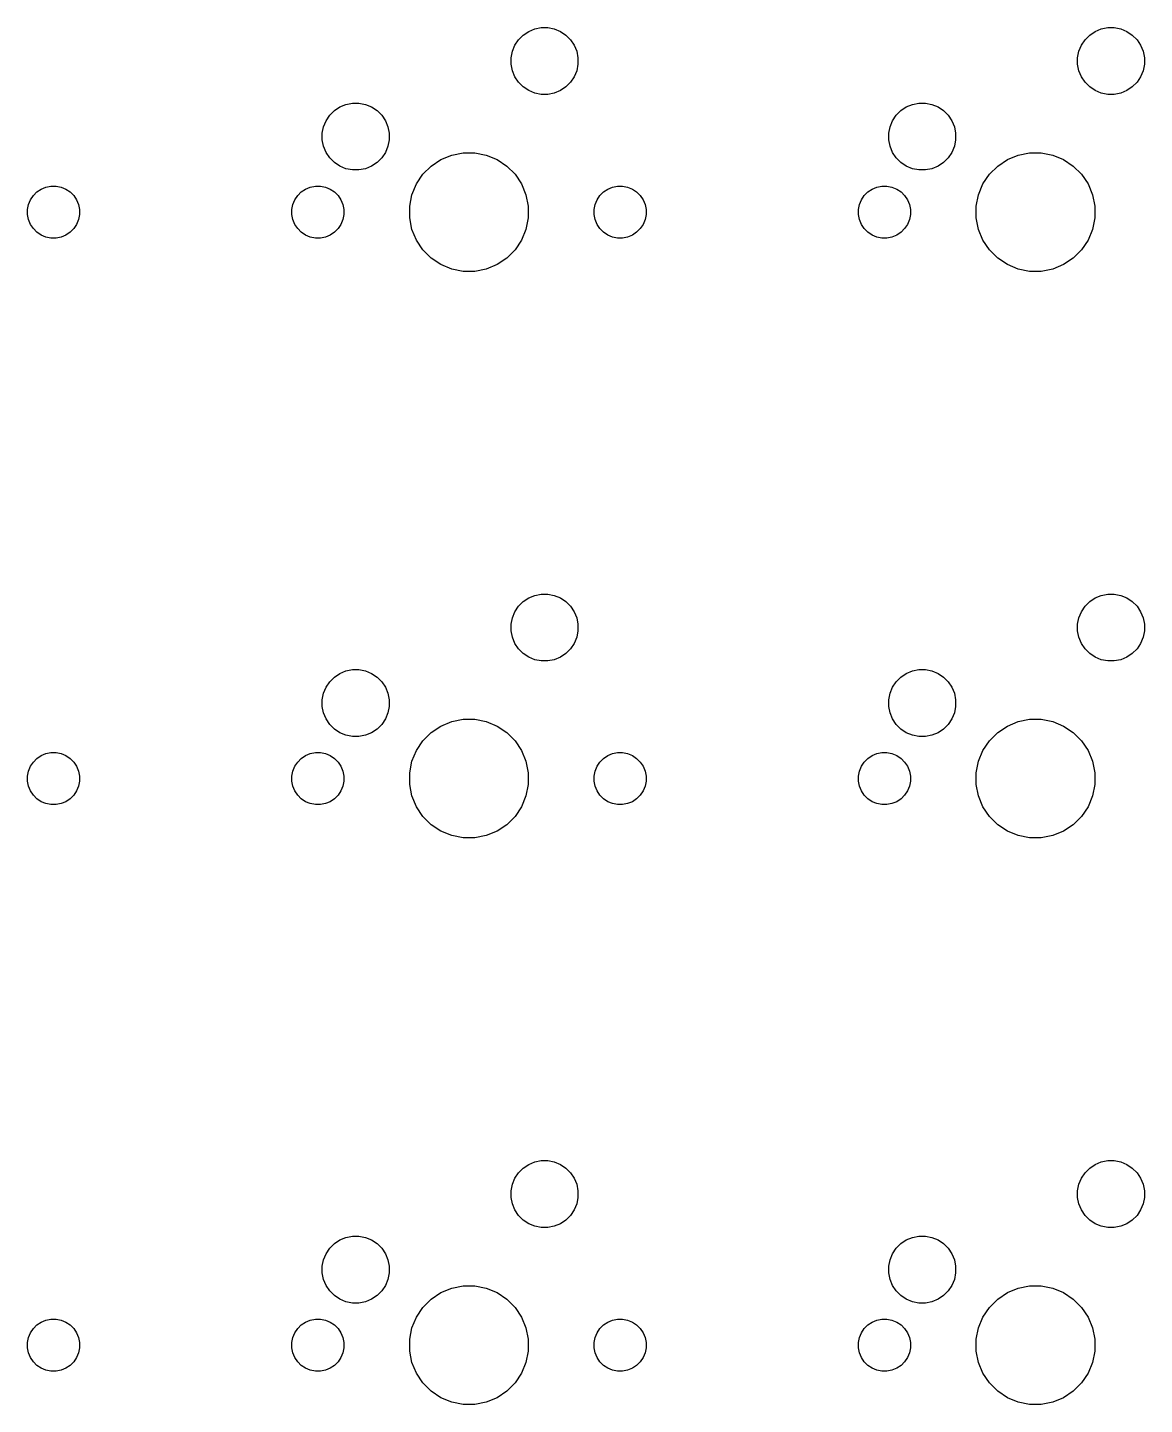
# Model space of a CAD drawing. Extents: x 8 to 336, y -137 to -25.
# Drawn here: x 86.75 to 124.31, y -73.43 to -27.13 of the extents above; entities that cross this region are included whole.
import ezdxf

# ---------------------------------------------------------------- set-up
doc = ezdxf.new("R2010")
doc.units = 0
doc.layers.add('BLACK', color=7, linetype='CONTINUOUS')

msp = doc.modelspace()

# ---------------------------------------------------------------- linework, layer by layer
at = {"layer": 'BLACK', "linetype": 'CONTINUOUS'}
for p, q in [((103.423, -27.3837), (103.607, -27.2605)), ((103.607, -27.2605), (103.812, -27.1757)), ((103.812, -27.1757), (104.029, -27.1325)), ((104.029, -27.1325), (104.251, -27.1325)), ((104.251, -27.1325), (104.468, -27.1757)), ((104.468, -27.1757), (104.673, -27.2605)), ((104.673, -27.2605), (104.857, -27.3837)), ((122.473, -27.3837), (122.657, -27.2605)), ((122.657, -27.2605), (122.862, -27.1757)), ((122.862, -27.1757), (123.079, -27.1325)), ((123.079, -27.1325), (123.301, -27.1325)), ((123.301, -27.1325), (123.518, -27.1757)), ((123.518, -27.1757), (123.723, -27.2605)), ((123.723, -27.2605), (123.907, -27.3837)), ((103.058, -27.9293), (103.143, -27.7246)), ((103.143, -27.7246), (103.266, -27.5404)), ((103.266, -27.5404), (103.423, -27.3837)), ((104.857, -27.3837), (105.014, -27.5404)), ((105.014, -27.5404), (105.137, -27.7246)), ((105.137, -27.7246), (105.222, -27.9293)), ((122.108, -27.9293), (122.193, -27.7246)), ((122.193, -27.7246), (122.316, -27.5404)), ((122.316, -27.5404), (122.473, -27.3837)), ((123.907, -27.3837), (124.064, -27.5404)), ((124.064, -27.5404), (124.187, -27.7246)), ((124.187, -27.7246), (124.272, -27.9293)), ((103.015, -28.1467), (103.058, -27.9293)), ((103.015, -28.3683), (103.015, -28.1467)), ((105.222, -27.9293), (105.265, -28.1467)), ((105.265, -28.1467), (105.265, -28.3683)), ((122.065, -28.1467), (122.108, -27.9293)), ((122.065, -28.3683), (122.065, -28.1467)), ((124.272, -27.9293), (124.315, -28.1467)), ((124.315, -28.1467), (124.315, -28.3683)), ((103.058, -28.5856), (103.015, -28.3683)), ((103.143, -28.7904), (103.058, -28.5856)), ((105.222, -28.5856), (105.137, -28.7904)), ((105.265, -28.3683), (105.222, -28.5856)), ((122.108, -28.5856), (122.065, -28.3683)), ((122.193, -28.7904), (122.108, -28.5856)), ((124.272, -28.5856), (124.187, -28.7904)), ((124.315, -28.3683), (124.272, -28.5856)), ((103.266, -28.9746), (103.143, -28.7904)), ((103.423, -29.1313), (103.266, -28.9746)), ((103.607, -29.2545), (103.423, -29.1313)), ((104.857, -29.1313), (104.673, -29.2545)), ((105.014, -28.9746), (104.857, -29.1313)), ((105.137, -28.7904), (105.014, -28.9746)), ((122.316, -28.9746), (122.193, -28.7904)), ((122.473, -29.1313), (122.316, -28.9746)), ((122.657, -29.2545), (122.473, -29.1313)), ((123.907, -29.1313), (123.723, -29.2545)), ((124.064, -28.9746), (123.907, -29.1313)), ((124.187, -28.7904), (124.064, -28.9746)), ((103.812, -29.3393), (103.607, -29.2545)), ((104.029, -29.3825), (103.812, -29.3393)), ((104.251, -29.3825), (104.029, -29.3825)), ((104.468, -29.3393), (104.251, -29.3825)), ((104.673, -29.2545), (104.468, -29.3393)), ((122.862, -29.3393), (122.657, -29.2545)), ((123.079, -29.3825), (122.862, -29.3393)), ((123.301, -29.3825), (123.079, -29.3825)), ((123.518, -29.3393), (123.301, -29.3825)), ((123.723, -29.2545), (123.518, -29.3393)), ((96.793, -30.2646), (96.9162, -30.0804)), ((96.9162, -30.0804), (97.0729, -29.9237)), ((97.0729, -29.9237), (97.2571, -29.8005)), ((97.2571, -29.8005), (97.4618, -29.7157)), ((97.4618, -29.7157), (97.6792, -29.6725)), ((97.6792, -29.6725), (97.9008, -29.6725)), ((97.9008, -29.6725), (98.1181, -29.7157)), ((98.1181, -29.7157), (98.3229, -29.8005)), ((98.3229, -29.8005), (98.5071, -29.9237)), ((98.5071, -29.9237), (98.6638, -30.0804)), ((98.6638, -30.0804), (98.787, -30.2646)), ((115.843, -30.2646), (115.966, -30.0804)), ((115.966, -30.0804), (116.123, -29.9237)), ((116.123, -29.9237), (116.307, -29.8005)), ((116.307, -29.8005), (116.512, -29.7157)), ((116.512, -29.7157), (116.729, -29.6725)), ((116.729, -29.6725), (116.951, -29.6725)), ((116.951, -29.6725), (117.168, -29.7157)), ((117.168, -29.7157), (117.373, -29.8005)), ((117.373, -29.8005), (117.557, -29.9237)), ((117.557, -29.9237), (117.714, -30.0804)), ((117.714, -30.0804), (117.837, -30.2646)), ((96.665, -30.6867), (96.7082, -30.4693)), ((96.7082, -30.4693), (96.793, -30.2646)), ((98.787, -30.2646), (98.8718, -30.4693)), ((98.8718, -30.4693), (98.915, -30.6867)), ((115.715, -30.6867), (115.758, -30.4693)), ((115.758, -30.4693), (115.843, -30.2646)), ((117.837, -30.2646), (117.922, -30.4693)), ((117.922, -30.4693), (117.965, -30.6867)), ((96.665, -30.9083), (96.665, -30.6867)), ((96.7082, -31.1257), (96.665, -30.9083)), ((98.915, -30.9083), (98.8718, -31.1257)), ((98.915, -30.6867), (98.915, -30.9083)), ((115.715, -30.9083), (115.715, -30.6867)), ((115.758, -31.1257), (115.715, -30.9083)), ((117.965, -30.9083), (117.922, -31.1257)), ((117.965, -30.6867), (117.965, -30.9083)), ((96.793, -31.3304), (96.7082, -31.1257)), ((96.9162, -31.5146), (96.793, -31.3304)), ((98.787, -31.3304), (98.6638, -31.5146)), ((98.8718, -31.1257), (98.787, -31.3304)), ((100.656, -31.5705), (101.018, -31.4202)), ((101.018, -31.4202), (101.404, -31.3436)), ((101.404, -31.3436), (101.796, -31.3436)), ((101.796, -31.3436), (102.182, -31.4202)), ((102.182, -31.4202), (102.544, -31.5705)), ((115.843, -31.3304), (115.758, -31.1257)), ((115.966, -31.5146), (115.843, -31.3304)), ((117.837, -31.3304), (117.714, -31.5146)), ((117.922, -31.1257), (117.837, -31.3304)), ((119.706, -31.5705), (120.068, -31.4202)), ((120.068, -31.4202), (120.454, -31.3436)), ((120.454, -31.3436), (120.846, -31.3436)), ((120.846, -31.3436), (121.232, -31.4202)), ((121.232, -31.4202), (121.594, -31.5705)), ((97.0729, -31.6713), (96.9162, -31.5146)), ((97.2571, -31.7945), (97.0729, -31.6713)), ((97.4618, -31.8793), (97.2571, -31.7945)), ((97.6792, -31.9225), (97.4618, -31.8793)), ((97.9008, -31.9225), (97.6792, -31.9225)), ((98.1181, -31.8793), (97.9008, -31.9225)), ((98.3229, -31.7945), (98.1181, -31.8793)), ((98.5071, -31.6713), (98.3229, -31.7945)), ((98.6638, -31.5146), (98.5071, -31.6713)), ((100.051, -32.0665), (100.329, -31.7887)), ((100.329, -31.7887), (100.656, -31.5705)), ((102.544, -31.5705), (102.871, -31.7887)), ((102.871, -31.7887), (103.149, -32.0665)), ((116.123, -31.6713), (115.966, -31.5146)), ((116.307, -31.7945), (116.123, -31.6713)), ((116.512, -31.8793), (116.307, -31.7945)), ((116.729, -31.9225), (116.512, -31.8793)), ((116.951, -31.9225), (116.729, -31.9225)), ((117.168, -31.8793), (116.951, -31.9225)), ((117.373, -31.7945), (117.168, -31.8793)), ((117.557, -31.6713), (117.373, -31.7945)), ((117.714, -31.5146), (117.557, -31.6713)), ((119.101, -32.0665), (119.379, -31.7887)), ((119.379, -31.7887), (119.706, -31.5705)), ((121.594, -31.5705), (121.921, -31.7887)), ((121.921, -31.7887), (122.199, -32.0665)), ((99.6827, -32.7559), (99.833, -32.393)), ((99.833, -32.393), (100.051, -32.0665)), ((103.149, -32.0665), (103.367, -32.393)), ((103.367, -32.393), (103.517, -32.7559)), ((118.733, -32.7559), (118.883, -32.393)), ((118.883, -32.393), (119.101, -32.0665)), ((122.199, -32.0665), (122.417, -32.393)), ((122.417, -32.393), (122.567, -32.7559)), ((86.8546, -32.923), (86.9503, -32.7797)), ((86.9503, -32.7797), (87.0722, -32.6578)), ((87.0722, -32.6578), (87.2155, -32.5621)), ((87.2155, -32.5621), (87.3748, -32.4961)), ((87.3748, -32.4961), (87.5438, -32.4625)), ((87.5438, -32.4625), (87.7162, -32.4625)), ((87.7162, -32.4625), (87.8852, -32.4961)), ((87.8852, -32.4961), (88.0445, -32.5621)), ((88.0445, -32.5621), (88.1878, -32.6578)), ((88.1878, -32.6578), (88.3097, -32.7797)), ((88.3097, -32.7797), (88.4054, -32.923)), ((95.7446, -32.923), (95.8403, -32.7797)), ((95.8403, -32.7797), (95.9622, -32.6578)), ((95.9622, -32.6578), (96.1055, -32.5621)), ((96.1055, -32.5621), (96.2648, -32.4961)), ((96.2648, -32.4961), (96.4338, -32.4625)), ((96.4338, -32.4625), (96.6062, -32.4625)), ((96.6062, -32.4625), (96.7752, -32.4961)), ((96.7752, -32.4961), (96.9345, -32.5621)), ((96.9345, -32.5621), (97.0778, -32.6578)), ((97.0778, -32.6578), (97.1997, -32.7797)), ((97.1997, -32.7797), (97.2954, -32.923)), ((99.6061, -33.1411), (99.6827, -32.7559)), ((103.517, -32.7559), (103.594, -33.1411)), ((105.905, -32.923), (106, -32.7797)), ((106, -32.7797), (106.122, -32.6578)), ((106.122, -32.6578), (106.266, -32.5621)), ((106.266, -32.5621), (106.425, -32.4961)), ((106.425, -32.4961), (106.594, -32.4625)), ((106.594, -32.4625), (106.766, -32.4625)), ((106.766, -32.4625), (106.935, -32.4961)), ((106.935, -32.4961), (107.094, -32.5621)), ((107.094, -32.5621), (107.238, -32.6578)), ((107.238, -32.6578), (107.36, -32.7797)), ((107.36, -32.7797), (107.455, -32.923)), ((114.795, -32.923), (114.89, -32.7797)), ((114.89, -32.7797), (115.012, -32.6578)), ((115.012, -32.6578), (115.156, -32.5621)), ((115.156, -32.5621), (115.315, -32.4961)), ((115.315, -32.4961), (115.484, -32.4625)), ((115.484, -32.4625), (115.656, -32.4625)), ((115.656, -32.4625), (115.825, -32.4961)), ((115.825, -32.4961), (115.984, -32.5621)), ((115.984, -32.5621), (116.128, -32.6578)), ((116.128, -32.6578), (116.25, -32.7797)), ((116.25, -32.7797), (116.345, -32.923)), ((118.656, -33.1411), (118.733, -32.7559)), ((122.567, -32.7559), (122.644, -33.1411)), ((86.755, -33.2513), (86.7886, -33.0823)), ((86.755, -33.4237), (86.755, -33.2513)), ((86.7886, -33.0823), (86.8546, -32.923)), ((88.4054, -32.923), (88.4714, -33.0823)), ((88.4714, -33.0823), (88.505, -33.2513)), ((88.505, -33.2513), (88.505, -33.4237)), ((95.645, -33.2513), (95.6786, -33.0823)), ((95.645, -33.4237), (95.645, -33.2513)), ((95.6786, -33.0823), (95.7446, -32.923)), ((97.2954, -32.923), (97.3614, -33.0823)), ((97.3614, -33.0823), (97.395, -33.2513)), ((97.395, -33.2513), (97.395, -33.4237)), ((99.6061, -33.5339), (99.6061, -33.1411)), ((103.594, -33.1411), (103.594, -33.5339)), ((105.805, -33.2513), (105.839, -33.0823)), ((105.805, -33.4237), (105.805, -33.2513)), ((105.839, -33.0823), (105.905, -32.923)), ((107.455, -32.923), (107.521, -33.0823)), ((107.521, -33.0823), (107.555, -33.2513)), ((107.555, -33.2513), (107.555, -33.4237)), ((114.695, -33.2513), (114.729, -33.0823)), ((114.695, -33.4237), (114.695, -33.2513)), ((114.729, -33.0823), (114.795, -32.923)), ((116.345, -32.923), (116.411, -33.0823)), ((116.411, -33.0823), (116.445, -33.2513)), ((116.445, -33.2513), (116.445, -33.4237)), ((118.656, -33.5339), (118.656, -33.1411)), ((122.644, -33.1411), (122.644, -33.5339)), ((86.7886, -33.5927), (86.755, -33.4237)), ((86.8546, -33.752), (86.7886, -33.5927)), ((86.9503, -33.8953), (86.8546, -33.752)), ((88.4054, -33.752), (88.3097, -33.8953)), ((88.4714, -33.5927), (88.4054, -33.752)), ((88.505, -33.4237), (88.4714, -33.5927)), ((95.6786, -33.5927), (95.645, -33.4237)), ((95.7446, -33.752), (95.6786, -33.5927)), ((95.8403, -33.8953), (95.7446, -33.752)), ((97.2954, -33.752), (97.1997, -33.8953)), ((97.3614, -33.5927), (97.2954, -33.752)), ((97.395, -33.4237), (97.3614, -33.5927)), ((99.6827, -33.9191), (99.6061, -33.5339)), ((103.594, -33.5339), (103.517, -33.9191)), ((105.839, -33.5927), (105.805, -33.4237)), ((105.905, -33.752), (105.839, -33.5927)), ((106, -33.8953), (105.905, -33.752)), ((107.455, -33.752), (107.36, -33.8953)), ((107.521, -33.5927), (107.455, -33.752)), ((107.555, -33.4237), (107.521, -33.5927)), ((114.729, -33.5927), (114.695, -33.4237)), ((114.795, -33.752), (114.729, -33.5927)), ((114.89, -33.8953), (114.795, -33.752)), ((116.345, -33.752), (116.25, -33.8953)), ((116.411, -33.5927), (116.345, -33.752)), ((116.445, -33.4237), (116.411, -33.5927)), ((118.733, -33.9191), (118.656, -33.5339)), ((122.644, -33.5339), (122.567, -33.9191)), ((87.0722, -34.0172), (86.9503, -33.8953)), ((87.2155, -34.1129), (87.0722, -34.0172)), ((87.3748, -34.1789), (87.2155, -34.1129)), ((87.5438, -34.2125), (87.3748, -34.1789)), ((87.7162, -34.2125), (87.5438, -34.2125)), ((87.8852, -34.1789), (87.7162, -34.2125)), ((88.0445, -34.1129), (87.8852, -34.1789)), ((88.1878, -34.0172), (88.0445, -34.1129)), ((88.3097, -33.8953), (88.1878, -34.0172)), ((95.9622, -34.0172), (95.8403, -33.8953)), ((96.1055, -34.1129), (95.9622, -34.0172)), ((96.2648, -34.1789), (96.1055, -34.1129)), ((96.4338, -34.2125), (96.2648, -34.1789)), ((96.6062, -34.2125), (96.4338, -34.2125)), ((96.7752, -34.1789), (96.6062, -34.2125)), ((96.9345, -34.1129), (96.7752, -34.1789)), ((97.0778, -34.0172), (96.9345, -34.1129)), ((97.1997, -33.8953), (97.0778, -34.0172)), ((99.833, -34.282), (99.6827, -33.9191)), ((103.517, -33.9191), (103.367, -34.282)), ((106.122, -34.0172), (106, -33.8953)), ((106.266, -34.1129), (106.122, -34.0172)), ((106.425, -34.1789), (106.266, -34.1129)), ((106.594, -34.2125), (106.425, -34.1789)), ((106.766, -34.2125), (106.594, -34.2125)), ((106.935, -34.1789), (106.766, -34.2125)), ((107.094, -34.1129), (106.935, -34.1789)), ((107.238, -34.0172), (107.094, -34.1129)), ((107.36, -33.8953), (107.238, -34.0172)), ((115.012, -34.0172), (114.89, -33.8953)), ((115.156, -34.1129), (115.012, -34.0172)), ((115.315, -34.1789), (115.156, -34.1129)), ((115.484, -34.2125), (115.315, -34.1789)), ((115.656, -34.2125), (115.484, -34.2125)), ((115.825, -34.1789), (115.656, -34.2125)), ((115.984, -34.1129), (115.825, -34.1789)), ((116.128, -34.0172), (115.984, -34.1129)), ((116.25, -33.8953), (116.128, -34.0172)), ((118.883, -34.282), (118.733, -33.9191)), ((122.567, -33.9191), (122.417, -34.282)), ((100.051, -34.6085), (99.833, -34.282)), ((100.329, -34.8863), (100.051, -34.6085)), ((103.149, -34.6085), (102.871, -34.8863)), ((103.367, -34.282), (103.149, -34.6085)), ((119.101, -34.6085), (118.883, -34.282)), ((119.379, -34.8863), (119.101, -34.6085)), ((122.199, -34.6085), (121.921, -34.8863)), ((122.417, -34.282), (122.199, -34.6085)), ((100.656, -35.1045), (100.329, -34.8863)), ((101.018, -35.2548), (100.656, -35.1045)), ((102.544, -35.1045), (102.182, -35.2548)), ((102.871, -34.8863), (102.544, -35.1045)), ((119.706, -35.1045), (119.379, -34.8863)), ((120.068, -35.2548), (119.706, -35.1045)), ((121.594, -35.1045), (121.232, -35.2548)), ((121.921, -34.8863), (121.594, -35.1045)), ((101.404, -35.3314), (101.018, -35.2548)), ((101.796, -35.3314), (101.404, -35.3314)), ((102.182, -35.2548), (101.796, -35.3314)), ((120.454, -35.3314), (120.068, -35.2548)), ((120.846, -35.3314), (120.454, -35.3314)), ((121.232, -35.2548), (120.846, -35.3314)), ((103.607, -46.3105), (103.812, -46.2257)), ((103.812, -46.2257), (104.029, -46.1825)), ((104.029, -46.1825), (104.251, -46.1825)), ((104.251, -46.1825), (104.468, -46.2257)), ((104.468, -46.2257), (104.673, -46.3105)), ((122.657, -46.3105), (122.862, -46.2257)), ((122.862, -46.2257), (123.079, -46.1825)), ((123.079, -46.1825), (123.301, -46.1825)), ((123.301, -46.1825), (123.518, -46.2257)), ((123.518, -46.2257), (123.723, -46.3105)), ((103.143, -46.7746), (103.266, -46.5904)), ((103.266, -46.5904), (103.423, -46.4337)), ((103.423, -46.4337), (103.607, -46.3105)), ((104.673, -46.3105), (104.857, -46.4337)), ((104.857, -46.4337), (105.014, -46.5904)), ((105.014, -46.5904), (105.137, -46.7746)), ((122.193, -46.7746), (122.316, -46.5904)), ((122.316, -46.5904), (122.473, -46.4337)), ((122.473, -46.4337), (122.657, -46.3105)), ((123.723, -46.3105), (123.907, -46.4337)), ((123.907, -46.4337), (124.064, -46.5904)), ((124.064, -46.5904), (124.187, -46.7746)), ((103.015, -47.1967), (103.058, -46.9793)), ((103.015, -47.4183), (103.015, -47.1967)), ((103.058, -46.9793), (103.143, -46.7746)), ((105.137, -46.7746), (105.222, -46.9793)), ((105.222, -46.9793), (105.265, -47.1967)), ((105.265, -47.1967), (105.265, -47.4183)), ((122.065, -47.1967), (122.108, -46.9793)), ((122.065, -47.4183), (122.065, -47.1967)), ((122.108, -46.9793), (122.193, -46.7746)), ((124.187, -46.7746), (124.272, -46.9793)), ((124.272, -46.9793), (124.315, -47.1967)), ((124.315, -47.1967), (124.315, -47.4183)), ((103.058, -47.6356), (103.015, -47.4183)), ((103.143, -47.8404), (103.058, -47.6356)), ((105.222, -47.6356), (105.137, -47.8404)), ((105.265, -47.4183), (105.222, -47.6356)), ((122.108, -47.6356), (122.065, -47.4183)), ((122.193, -47.8404), (122.108, -47.6356)), ((124.272, -47.6356), (124.187, -47.8404)), ((124.315, -47.4183), (124.272, -47.6356)), ((103.266, -48.0246), (103.143, -47.8404)), ((103.423, -48.1813), (103.266, -48.0246)), ((105.014, -48.0246), (104.857, -48.1813)), ((105.137, -47.8404), (105.014, -48.0246)), ((122.316, -48.0246), (122.193, -47.8404)), ((122.473, -48.1813), (122.316, -48.0246)), ((124.064, -48.0246), (123.907, -48.1813)), ((124.187, -47.8404), (124.064, -48.0246)), ((103.607, -48.3045), (103.423, -48.1813)), ((103.812, -48.3893), (103.607, -48.3045)), ((104.029, -48.4325), (103.812, -48.3893)), ((104.251, -48.4325), (104.029, -48.4325)), ((104.468, -48.3893), (104.251, -48.4325)), ((104.673, -48.3045), (104.468, -48.3893)), ((104.857, -48.1813), (104.673, -48.3045)), ((122.657, -48.3045), (122.473, -48.1813)), ((122.862, -48.3893), (122.657, -48.3045)), ((123.079, -48.4325), (122.862, -48.3893)), ((123.301, -48.4325), (123.079, -48.4325)), ((123.518, -48.3893), (123.301, -48.4325)), ((123.723, -48.3045), (123.518, -48.3893)), ((123.907, -48.1813), (123.723, -48.3045)), ((96.9162, -49.1304), (97.0729, -48.9737)), ((97.0729, -48.9737), (97.2571, -48.8505)), ((97.2571, -48.8505), (97.4618, -48.7657)), ((97.4618, -48.7657), (97.6792, -48.7225)), ((97.6792, -48.7225), (97.9008, -48.7225)), ((97.9008, -48.7225), (98.1181, -48.7657)), ((98.1181, -48.7657), (98.3229, -48.8505)), ((98.3229, -48.8505), (98.5071, -48.9737)), ((98.5071, -48.9737), (98.6638, -49.1304)), ((115.966, -49.1304), (116.123, -48.9737)), ((116.123, -48.9737), (116.307, -48.8505)), ((116.307, -48.8505), (116.512, -48.7657)), ((116.512, -48.7657), (116.729, -48.7225)), ((116.729, -48.7225), (116.951, -48.7225)), ((116.951, -48.7225), (117.168, -48.7657)), ((117.168, -48.7657), (117.373, -48.8505)), ((117.373, -48.8505), (117.557, -48.9737)), ((117.557, -48.9737), (117.714, -49.1304)), ((96.665, -49.7367), (96.7082, -49.5193)), ((96.7082, -49.5193), (96.793, -49.3146)), ((96.793, -49.3146), (96.9162, -49.1304)), ((98.6638, -49.1304), (98.787, -49.3146)), ((98.787, -49.3146), (98.8718, -49.5193)), ((98.8718, -49.5193), (98.915, -49.7367)), ((115.715, -49.7367), (115.758, -49.5193)), ((115.758, -49.5193), (115.843, -49.3146)), ((115.843, -49.3146), (115.966, -49.1304)), ((117.714, -49.1304), (117.837, -49.3146)), ((117.837, -49.3146), (117.922, -49.5193)), ((117.922, -49.5193), (117.965, -49.7367)), ((96.665, -49.9583), (96.665, -49.7367)), ((96.7082, -50.1756), (96.665, -49.9583)), ((98.915, -49.9583), (98.8718, -50.1756)), ((98.915, -49.7367), (98.915, -49.9583)), ((115.715, -49.9583), (115.715, -49.7367)), ((115.758, -50.1756), (115.715, -49.9583)), ((117.965, -49.9583), (117.922, -50.1756)), ((117.965, -49.7367), (117.965, -49.9583)), ((96.793, -50.3804), (96.7082, -50.1756)), ((96.9162, -50.5646), (96.793, -50.3804)), ((98.787, -50.3804), (98.6638, -50.5646)), ((98.8718, -50.1756), (98.787, -50.3804)), ((101.018, -50.4702), (101.404, -50.3936)), ((101.404, -50.3936), (101.796, -50.3936)), ((101.796, -50.3936), (102.182, -50.4702)), ((115.843, -50.3804), (115.758, -50.1756)), ((115.966, -50.5646), (115.843, -50.3804)), ((117.837, -50.3804), (117.714, -50.5646)), ((117.922, -50.1756), (117.837, -50.3804)), ((120.068, -50.4702), (120.454, -50.3936)), ((120.454, -50.3936), (120.846, -50.3936)), ((120.846, -50.3936), (121.232, -50.4702)), ((97.0729, -50.7213), (96.9162, -50.5646)), ((97.2571, -50.8445), (97.0729, -50.7213)), ((97.4618, -50.9293), (97.2571, -50.8445)), ((98.3229, -50.8445), (98.1181, -50.9293)), ((98.5071, -50.7213), (98.3229, -50.8445)), ((98.6638, -50.5646), (98.5071, -50.7213)), ((100.051, -51.1165), (100.329, -50.8387)), ((100.329, -50.8387), (100.656, -50.6205)), ((100.656, -50.6205), (101.018, -50.4702)), ((102.182, -50.4702), (102.544, -50.6205)), ((102.544, -50.6205), (102.871, -50.8387)), ((102.871, -50.8387), (103.149, -51.1165)), ((116.123, -50.7213), (115.966, -50.5646)), ((116.307, -50.8445), (116.123, -50.7213)), ((116.512, -50.9293), (116.307, -50.8445)), ((117.373, -50.8445), (117.168, -50.9293)), ((117.557, -50.7213), (117.373, -50.8445)), ((117.714, -50.5646), (117.557, -50.7213)), ((119.101, -51.1165), (119.379, -50.8387)), ((119.379, -50.8387), (119.706, -50.6205)), ((119.706, -50.6205), (120.068, -50.4702)), ((121.232, -50.4702), (121.594, -50.6205)), ((121.594, -50.6205), (121.921, -50.8387)), ((121.921, -50.8387), (122.199, -51.1165)), ((97.6792, -50.9725), (97.4618, -50.9293)), ((97.9008, -50.9725), (97.6792, -50.9725)), ((98.1181, -50.9293), (97.9008, -50.9725)), ((99.833, -51.443), (100.051, -51.1165)), ((103.149, -51.1165), (103.367, -51.443)), ((116.729, -50.9725), (116.512, -50.9293)), ((116.951, -50.9725), (116.729, -50.9725)), ((117.168, -50.9293), (116.951, -50.9725)), ((118.883, -51.443), (119.101, -51.1165)), ((122.199, -51.1165), (122.417, -51.443)), ((86.8546, -51.973), (86.9503, -51.8297)), ((86.9503, -51.8297), (87.0722, -51.7078)), ((87.0722, -51.7078), (87.2155, -51.6121)), ((87.2155, -51.6121), (87.3748, -51.5461)), ((87.3748, -51.5461), (87.5438, -51.5125)), ((87.5438, -51.5125), (87.7162, -51.5125)), ((87.7162, -51.5125), (87.8852, -51.5461)), ((87.8852, -51.5461), (88.0445, -51.6121)), ((88.0445, -51.6121), (88.1878, -51.7078)), ((88.1878, -51.7078), (88.3097, -51.8297)), ((88.3097, -51.8297), (88.4054, -51.973)), ((95.7446, -51.973), (95.8403, -51.8297)), ((95.8403, -51.8297), (95.9622, -51.7078)), ((95.9622, -51.7078), (96.1055, -51.6121)), ((96.1055, -51.6121), (96.2648, -51.5461)), ((96.2648, -51.5461), (96.4338, -51.5125)), ((96.4338, -51.5125), (96.6062, -51.5125)), ((96.6062, -51.5125), (96.7752, -51.5461)), ((96.7752, -51.5461), (96.9345, -51.6121)), ((96.9345, -51.6121), (97.0778, -51.7078)), ((97.0778, -51.7078), (97.1997, -51.8297)), ((97.1997, -51.8297), (97.2954, -51.973)), ((99.6061, -52.1911), (99.6827, -51.8059)), ((99.6827, -51.8059), (99.833, -51.443)), ((103.367, -51.443), (103.517, -51.8059)), ((103.517, -51.8059), (103.594, -52.1911)), ((105.905, -51.973), (106, -51.8297)), ((106, -51.8297), (106.122, -51.7078)), ((106.122, -51.7078), (106.266, -51.6121)), ((106.266, -51.6121), (106.425, -51.5461)), ((106.425, -51.5461), (106.594, -51.5125)), ((106.594, -51.5125), (106.766, -51.5125)), ((106.766, -51.5125), (106.935, -51.5461)), ((106.935, -51.5461), (107.094, -51.6121)), ((107.094, -51.6121), (107.238, -51.7078)), ((107.238, -51.7078), (107.36, -51.8297)), ((107.36, -51.8297), (107.455, -51.973)), ((114.795, -51.973), (114.89, -51.8297)), ((114.89, -51.8297), (115.012, -51.7078)), ((115.012, -51.7078), (115.156, -51.6121)), ((115.156, -51.6121), (115.315, -51.5461)), ((115.315, -51.5461), (115.484, -51.5125)), ((115.484, -51.5125), (115.656, -51.5125)), ((115.656, -51.5125), (115.825, -51.5461)), ((115.825, -51.5461), (115.984, -51.6121)), ((115.984, -51.6121), (116.128, -51.7078)), ((116.128, -51.7078), (116.25, -51.8297)), ((116.25, -51.8297), (116.345, -51.973)), ((118.656, -52.1911), (118.733, -51.8059)), ((118.733, -51.8059), (118.883, -51.443)), ((122.417, -51.443), (122.567, -51.8059)), ((122.567, -51.8059), (122.644, -52.1911)), ((86.755, -52.3013), (86.7886, -52.1323)), ((86.755, -52.4737), (86.755, -52.3013)), ((86.7886, -52.1323), (86.8546, -51.973)), ((88.4054, -51.973), (88.4714, -52.1323)), ((88.4714, -52.1323), (88.505, -52.3013)), ((88.505, -52.3013), (88.505, -52.4737)), ((95.645, -52.3013), (95.6786, -52.1323)), ((95.645, -52.4737), (95.645, -52.3013)), ((95.6786, -52.1323), (95.7446, -51.973)), ((97.2954, -51.973), (97.3614, -52.1323)), ((97.3614, -52.1323), (97.395, -52.3013)), ((97.395, -52.3013), (97.395, -52.4737)), ((99.6061, -52.5839), (99.6061, -52.1911)), ((103.594, -52.1911), (103.594, -52.5839)), ((105.805, -52.3013), (105.839, -52.1323)), ((105.805, -52.4737), (105.805, -52.3013)), ((105.839, -52.1323), (105.905, -51.973)), ((107.455, -51.973), (107.521, -52.1323)), ((107.521, -52.1323), (107.555, -52.3013)), ((107.555, -52.3013), (107.555, -52.4737)), ((114.695, -52.3013), (114.729, -52.1323)), ((114.695, -52.4737), (114.695, -52.3013)), ((114.729, -52.1323), (114.795, -51.973)), ((116.345, -51.973), (116.411, -52.1323)), ((116.411, -52.1323), (116.445, -52.3013)), ((116.445, -52.3013), (116.445, -52.4737)), ((118.656, -52.5839), (118.656, -52.1911)), ((122.644, -52.1911), (122.644, -52.5839)), ((86.7886, -52.6427), (86.755, -52.4737)), ((86.8546, -52.802), (86.7886, -52.6427)), ((88.4714, -52.6427), (88.4054, -52.802)), ((88.505, -52.4737), (88.4714, -52.6427)), ((95.6786, -52.6427), (95.645, -52.4737)), ((95.7446, -52.802), (95.6786, -52.6427)), ((97.3614, -52.6427), (97.2954, -52.802)), ((97.395, -52.4737), (97.3614, -52.6427)), ((99.6827, -52.9691), (99.6061, -52.5839)), ((103.594, -52.5839), (103.517, -52.9691)), ((105.839, -52.6427), (105.805, -52.4737)), ((105.905, -52.802), (105.839, -52.6427)), ((107.521, -52.6427), (107.455, -52.802)), ((107.555, -52.4737), (107.521, -52.6427)), ((114.729, -52.6427), (114.695, -52.4737)), ((114.795, -52.802), (114.729, -52.6427)), ((116.411, -52.6427), (116.345, -52.802)), ((116.445, -52.4737), (116.411, -52.6427)), ((118.733, -52.9691), (118.656, -52.5839)), ((122.644, -52.5839), (122.567, -52.9691)), ((86.9503, -52.9453), (86.8546, -52.802)), ((87.0722, -53.0672), (86.9503, -52.9453)), ((87.2155, -53.1629), (87.0722, -53.0672)), ((87.3748, -53.2289), (87.2155, -53.1629)), ((87.5438, -53.2625), (87.3748, -53.2289)), ((87.8852, -53.2289), (87.7162, -53.2625)), ((88.0445, -53.1629), (87.8852, -53.2289)), ((88.1878, -53.0672), (88.0445, -53.1629)), ((88.3097, -52.9453), (88.1878, -53.0672)), ((88.4054, -52.802), (88.3097, -52.9453)), ((95.8403, -52.9453), (95.7446, -52.802)), ((95.9622, -53.0672), (95.8403, -52.9453)), ((96.1055, -53.1629), (95.9622, -53.0672)), ((96.2648, -53.2289), (96.1055, -53.1629)), ((96.4338, -53.2625), (96.2648, -53.2289)), ((96.7752, -53.2289), (96.6062, -53.2625)), ((96.9345, -53.1629), (96.7752, -53.2289)), ((97.0778, -53.0672), (96.9345, -53.1629)), ((97.1997, -52.9453), (97.0778, -53.0672)), ((97.2954, -52.802), (97.1997, -52.9453)), ((99.833, -53.332), (99.6827, -52.9691)), ((103.517, -52.9691), (103.367, -53.332)), ((106, -52.9453), (105.905, -52.802)), ((106.122, -53.0672), (106, -52.9453)), ((106.266, -53.1629), (106.122, -53.0672)), ((106.425, -53.2289), (106.266, -53.1629)), ((106.594, -53.2625), (106.425, -53.2289)), ((106.935, -53.2289), (106.766, -53.2625)), ((107.094, -53.1629), (106.935, -53.2289)), ((107.238, -53.0672), (107.094, -53.1629)), ((107.36, -52.9453), (107.238, -53.0672)), ((107.455, -52.802), (107.36, -52.9453)), ((114.89, -52.9453), (114.795, -52.802)), ((115.012, -53.0672), (114.89, -52.9453)), ((115.156, -53.1629), (115.012, -53.0672)), ((115.315, -53.2289), (115.156, -53.1629)), ((115.484, -53.2625), (115.315, -53.2289)), ((115.825, -53.2289), (115.656, -53.2625)), ((115.984, -53.1629), (115.825, -53.2289)), ((116.128, -53.0672), (115.984, -53.1629)), ((116.25, -52.9453), (116.128, -53.0672)), ((116.345, -52.802), (116.25, -52.9453)), ((118.883, -53.332), (118.733, -52.9691)), ((122.567, -52.9691), (122.417, -53.332)), ((87.7162, -53.2625), (87.5438, -53.2625)), ((96.6062, -53.2625), (96.4338, -53.2625)), ((100.051, -53.6585), (99.833, -53.332)), ((100.329, -53.9363), (100.051, -53.6585)), ((103.149, -53.6585), (102.871, -53.9363)), ((103.367, -53.332), (103.149, -53.6585)), ((106.766, -53.2625), (106.594, -53.2625)), ((115.656, -53.2625), (115.484, -53.2625)), ((119.101, -53.6585), (118.883, -53.332)), ((119.379, -53.9363), (119.101, -53.6585)), ((122.199, -53.6585), (121.921, -53.9363)), ((122.417, -53.332), (122.199, -53.6585)), ((100.656, -54.1545), (100.329, -53.9363)), ((101.018, -54.3048), (100.656, -54.1545)), ((102.544, -54.1545), (102.182, -54.3048)), ((102.871, -53.9363), (102.544, -54.1545)), ((119.706, -54.1545), (119.379, -53.9363)), ((120.068, -54.3048), (119.706, -54.1545)), ((121.594, -54.1545), (121.232, -54.3048)), ((121.921, -53.9363), (121.594, -54.1545)), ((101.404, -54.3814), (101.018, -54.3048)), ((101.796, -54.3814), (101.404, -54.3814)), ((102.182, -54.3048), (101.796, -54.3814)), ((120.454, -54.3814), (120.068, -54.3048)), ((120.846, -54.3814), (120.454, -54.3814)), ((121.232, -54.3048), (120.846, -54.3814)), ((103.607, -65.3605), (103.812, -65.2757)), ((103.812, -65.2757), (104.029, -65.2325)), ((104.029, -65.2325), (104.251, -65.2325)), ((104.251, -65.2325), (104.468, -65.2757)), ((104.468, -65.2757), (104.673, -65.3605)), ((122.657, -65.3605), (122.862, -65.2757)), ((122.862, -65.2757), (123.079, -65.2325)), ((123.079, -65.2325), (123.301, -65.2325)), ((123.301, -65.2325), (123.518, -65.2757)), ((123.518, -65.2757), (123.723, -65.3605)), ((103.143, -65.8246), (103.266, -65.6404)), ((103.266, -65.6404), (103.423, -65.4837)), ((103.423, -65.4837), (103.607, -65.3605)), ((104.673, -65.3605), (104.857, -65.4837)), ((104.857, -65.4837), (105.014, -65.6404)), ((105.014, -65.6404), (105.137, -65.8246)), ((122.193, -65.8246), (122.316, -65.6404)), ((122.316, -65.6404), (122.473, -65.4837)), ((122.473, -65.4837), (122.657, -65.3605)), ((123.723, -65.3605), (123.907, -65.4837)), ((123.907, -65.4837), (124.064, -65.6404)), ((124.064, -65.6404), (124.187, -65.8246)), ((103.015, -66.2467), (103.058, -66.0293)), ((103.058, -66.0293), (103.143, -65.8246)), ((105.137, -65.8246), (105.222, -66.0293)), ((105.222, -66.0293), (105.265, -66.2467)), ((122.065, -66.2467), (122.108, -66.0293)), ((122.108, -66.0293), (122.193, -65.8246)), ((124.187, -65.8246), (124.272, -66.0293)), ((124.272, -66.0293), (124.315, -66.2467)), ((103.015, -66.4683), (103.015, -66.2467)), ((103.058, -66.6856), (103.015, -66.4683)), ((105.265, -66.4683), (105.222, -66.6856)), ((105.265, -66.2467), (105.265, -66.4683)), ((122.065, -66.4683), (122.065, -66.2467)), ((122.108, -66.6856), (122.065, -66.4683)), ((124.315, -66.4683), (124.272, -66.6856)), ((124.315, -66.2467), (124.315, -66.4683)), ((103.143, -66.8904), (103.058, -66.6856)), ((103.266, -67.0746), (103.143, -66.8904)), ((103.423, -67.2313), (103.266, -67.0746)), ((105.014, -67.0746), (104.857, -67.2313)), ((105.137, -66.8904), (105.014, -67.0746)), ((105.222, -66.6856), (105.137, -66.8904)), ((122.193, -66.8904), (122.108, -66.6856)), ((122.316, -67.0746), (122.193, -66.8904)), ((122.473, -67.2313), (122.316, -67.0746)), ((124.064, -67.0746), (123.907, -67.2313)), ((124.187, -66.8904), (124.064, -67.0746)), ((124.272, -66.6856), (124.187, -66.8904)), ((103.607, -67.3545), (103.423, -67.2313)), ((103.812, -67.4393), (103.607, -67.3545)), ((104.029, -67.4825), (103.812, -67.4393)), ((104.251, -67.4825), (104.029, -67.4825)), ((104.468, -67.4393), (104.251, -67.4825)), ((104.673, -67.3545), (104.468, -67.4393)), ((104.857, -67.2313), (104.673, -67.3545)), ((122.657, -67.3545), (122.473, -67.2313)), ((122.862, -67.4393), (122.657, -67.3545)), ((123.079, -67.4825), (122.862, -67.4393)), ((123.301, -67.4825), (123.079, -67.4825)), ((123.518, -67.4393), (123.301, -67.4825)), ((123.723, -67.3545), (123.518, -67.4393)), ((123.907, -67.2313), (123.723, -67.3545)), ((96.9162, -68.1804), (97.0729, -68.0237)), ((97.0729, -68.0237), (97.2571, -67.9005)), ((97.2571, -67.9005), (97.4618, -67.8157)), ((97.4618, -67.8157), (97.6792, -67.7725)), ((97.6792, -67.7725), (97.9008, -67.7725)), ((97.9008, -67.7725), (98.1181, -67.8157)), ((98.1181, -67.8157), (98.3229, -67.9005)), ((98.3229, -67.9005), (98.5071, -68.0237)), ((98.5071, -68.0237), (98.6638, -68.1804)), ((115.966, -68.1804), (116.123, -68.0237)), ((116.123, -68.0237), (116.307, -67.9005)), ((116.307, -67.9005), (116.512, -67.8157)), ((116.512, -67.8157), (116.729, -67.7725)), ((116.729, -67.7725), (116.951, -67.7725)), ((116.951, -67.7725), (117.168, -67.8157)), ((117.168, -67.8157), (117.373, -67.9005)), ((117.373, -67.9005), (117.557, -68.0237)), ((117.557, -68.0237), (117.714, -68.1804)), ((96.7082, -68.5694), (96.793, -68.3646)), ((96.793, -68.3646), (96.9162, -68.1804)), ((98.6638, -68.1804), (98.787, -68.3646)), ((98.787, -68.3646), (98.8718, -68.5694)), ((115.758, -68.5694), (115.843, -68.3646)), ((115.843, -68.3646), (115.966, -68.1804)), ((117.714, -68.1804), (117.837, -68.3646)), ((117.837, -68.3646), (117.922, -68.5694)), ((96.665, -68.7867), (96.7082, -68.5694)), ((96.665, -69.0083), (96.665, -68.7867)), ((98.8718, -68.5694), (98.915, -68.7867)), ((98.915, -68.7867), (98.915, -69.0083)), ((115.715, -68.7867), (115.758, -68.5694)), ((115.715, -69.0083), (115.715, -68.7867)), ((117.922, -68.5694), (117.965, -68.7867)), ((117.965, -68.7867), (117.965, -69.0083)), ((96.7082, -69.2257), (96.665, -69.0083)), ((96.793, -69.4304), (96.7082, -69.2257)), ((96.9162, -69.6146), (96.793, -69.4304)), ((98.787, -69.4304), (98.6638, -69.6146)), ((98.8718, -69.2257), (98.787, -69.4304)), ((98.915, -69.0083), (98.8718, -69.2257)), ((101.018, -69.5202), (101.404, -69.4436)), ((101.404, -69.4436), (101.796, -69.4436)), ((101.796, -69.4436), (102.182, -69.5202)), ((115.758, -69.2257), (115.715, -69.0083)), ((115.843, -69.4304), (115.758, -69.2257)), ((115.966, -69.6146), (115.843, -69.4304)), ((117.837, -69.4304), (117.714, -69.6146)), ((117.922, -69.2257), (117.837, -69.4304)), ((117.965, -69.0083), (117.922, -69.2257)), ((120.068, -69.5202), (120.454, -69.4436)), ((120.454, -69.4436), (120.846, -69.4436)), ((120.846, -69.4436), (121.232, -69.5202)), ((97.0729, -69.7713), (96.9162, -69.6146)), ((97.2571, -69.8945), (97.0729, -69.7713)), ((97.4618, -69.9793), (97.2571, -69.8945)), ((98.3229, -69.8945), (98.1181, -69.9793)), ((98.5071, -69.7713), (98.3229, -69.8945)), ((98.6638, -69.6146), (98.5071, -69.7713)), ((100.051, -70.1665), (100.329, -69.8887)), ((100.329, -69.8887), (100.656, -69.6705)), ((100.656, -69.6705), (101.018, -69.5202)), ((102.182, -69.5202), (102.544, -69.6705)), ((102.544, -69.6705), (102.871, -69.8887)), ((102.871, -69.8887), (103.149, -70.1665)), ((116.123, -69.7713), (115.966, -69.6146)), ((116.307, -69.8945), (116.123, -69.7713)), ((116.512, -69.9793), (116.307, -69.8945)), ((117.373, -69.8945), (117.168, -69.9793)), ((117.557, -69.7713), (117.373, -69.8945)), ((117.714, -69.6146), (117.557, -69.7713)), ((119.101, -70.1665), (119.379, -69.8887)), ((119.379, -69.8887), (119.706, -69.6705)), ((119.706, -69.6705), (120.068, -69.5202)), ((121.232, -69.5202), (121.594, -69.6705)), ((121.594, -69.6705), (121.921, -69.8887)), ((121.921, -69.8887), (122.199, -70.1665)), ((97.6792, -70.0225), (97.4618, -69.9793)), ((97.9008, -70.0225), (97.6792, -70.0225)), ((98.1181, -69.9793), (97.9008, -70.0225)), ((99.833, -70.493), (100.051, -70.1665)), ((103.149, -70.1665), (103.367, -70.493)), ((116.729, -70.0225), (116.512, -69.9793)), ((116.951, -70.0225), (116.729, -70.0225)), ((117.168, -69.9793), (116.951, -70.0225)), ((118.883, -70.493), (119.101, -70.1665)), ((122.199, -70.1665), (122.417, -70.493)), ((86.9503, -70.8797), (87.0722, -70.7578)), ((87.0722, -70.7578), (87.2155, -70.6621)), ((87.2155, -70.6621), (87.3748, -70.5961)), ((87.3748, -70.5961), (87.5438, -70.5625)), ((87.5438, -70.5625), (87.7162, -70.5625)), ((87.7162, -70.5625), (87.8852, -70.5961)), ((87.8852, -70.5961), (88.0445, -70.6621)), ((88.0445, -70.6621), (88.1878, -70.7578)), ((88.1878, -70.7578), (88.3097, -70.8797)), ((95.8403, -70.8797), (95.9622, -70.7578)), ((95.9622, -70.7578), (96.1055, -70.6621)), ((96.1055, -70.6621), (96.2648, -70.5961)), ((96.2648, -70.5961), (96.4338, -70.5625)), ((96.4338, -70.5625), (96.6062, -70.5625)), ((96.6062, -70.5625), (96.7752, -70.5961)), ((96.7752, -70.5961), (96.9345, -70.6621)), ((96.9345, -70.6621), (97.0778, -70.7578)), ((97.0778, -70.7578), (97.1997, -70.8797)), ((99.6827, -70.8559), (99.833, -70.493)), ((103.367, -70.493), (103.517, -70.8559)), ((106, -70.8797), (106.122, -70.7578)), ((106.122, -70.7578), (106.266, -70.6621)), ((106.266, -70.6621), (106.425, -70.5961)), ((106.425, -70.5961), (106.594, -70.5625)), ((106.594, -70.5625), (106.766, -70.5625)), ((106.766, -70.5625), (106.935, -70.5961)), ((106.935, -70.5961), (107.094, -70.6621)), ((107.094, -70.6621), (107.238, -70.7578)), ((107.238, -70.7578), (107.36, -70.8797)), ((114.89, -70.8797), (115.012, -70.7578)), ((115.012, -70.7578), (115.156, -70.6621)), ((115.156, -70.6621), (115.315, -70.5961)), ((115.315, -70.5961), (115.484, -70.5625)), ((115.484, -70.5625), (115.656, -70.5625)), ((115.656, -70.5625), (115.825, -70.5961)), ((115.825, -70.5961), (115.984, -70.6621)), ((115.984, -70.6621), (116.128, -70.7578)), ((116.128, -70.7578), (116.25, -70.8797)), ((118.733, -70.8559), (118.883, -70.493)), ((122.417, -70.493), (122.567, -70.8559)), ((86.755, -71.3513), (86.7886, -71.1823)), ((86.7886, -71.1823), (86.8546, -71.023)), ((86.8546, -71.023), (86.9503, -70.8797)), ((88.3097, -70.8797), (88.4054, -71.023)), ((88.4054, -71.023), (88.4714, -71.1823)), ((88.4714, -71.1823), (88.505, -71.3513)), ((95.645, -71.3513), (95.6786, -71.1823)), ((95.6786, -71.1823), (95.7446, -71.023)), ((95.7446, -71.023), (95.8403, -70.8797)), ((97.1997, -70.8797), (97.2954, -71.023)), ((97.2954, -71.023), (97.3614, -71.1823)), ((97.3614, -71.1823), (97.395, -71.3513)), ((99.6061, -71.2411), (99.6827, -70.8559)), ((99.6061, -71.6339), (99.6061, -71.2411)), ((103.517, -70.8559), (103.594, -71.2411)), ((103.594, -71.2411), (103.594, -71.6339)), ((105.805, -71.3513), (105.839, -71.1823)), ((105.839, -71.1823), (105.905, -71.023)), ((105.905, -71.023), (106, -70.8797)), ((107.36, -70.8797), (107.455, -71.023)), ((107.455, -71.023), (107.521, -71.1823)), ((107.521, -71.1823), (107.555, -71.3513)), ((114.695, -71.3513), (114.729, -71.1823)), ((114.729, -71.1823), (114.795, -71.023)), ((114.795, -71.023), (114.89, -70.8797)), ((116.25, -70.8797), (116.345, -71.023)), ((116.345, -71.023), (116.411, -71.1823)), ((116.411, -71.1823), (116.445, -71.3513)), ((118.656, -71.2411), (118.733, -70.8559)), ((118.656, -71.6339), (118.656, -71.2411)), ((122.567, -70.8559), (122.644, -71.2411)), ((122.644, -71.2411), (122.644, -71.6339)), ((86.755, -71.5237), (86.755, -71.3513)), ((86.7886, -71.6927), (86.755, -71.5237)), ((86.8546, -71.852), (86.7886, -71.6927)), ((88.4714, -71.6927), (88.4054, -71.852)), ((88.505, -71.5237), (88.4714, -71.6927)), ((88.505, -71.3513), (88.505, -71.5237)), ((95.645, -71.5237), (95.645, -71.3513)), ((95.6786, -71.6927), (95.645, -71.5237)), ((95.7446, -71.852), (95.6786, -71.6927)), ((97.3614, -71.6927), (97.2954, -71.852)), ((97.395, -71.5237), (97.3614, -71.6927)), ((97.395, -71.3513), (97.395, -71.5237)), ((99.6827, -72.0191), (99.6061, -71.6339)), ((103.594, -71.6339), (103.517, -72.0191)), ((105.805, -71.5237), (105.805, -71.3513)), ((105.839, -71.6927), (105.805, -71.5237)), ((105.905, -71.852), (105.839, -71.6927)), ((107.521, -71.6927), (107.455, -71.852)), ((107.555, -71.5237), (107.521, -71.6927)), ((107.555, -71.3513), (107.555, -71.5237)), ((114.695, -71.5237), (114.695, -71.3513)), ((114.729, -71.6927), (114.695, -71.5237)), ((114.795, -71.852), (114.729, -71.6927)), ((116.411, -71.6927), (116.345, -71.852)), ((116.445, -71.5237), (116.411, -71.6927)), ((116.445, -71.3513), (116.445, -71.5237)), ((118.733, -72.0191), (118.656, -71.6339)), ((122.644, -71.6339), (122.567, -72.0191)), ((86.9503, -71.9953), (86.8546, -71.852)), ((87.0722, -72.1172), (86.9503, -71.9953)), ((87.2155, -72.2129), (87.0722, -72.1172)), ((87.3748, -72.2789), (87.2155, -72.2129)), ((88.0445, -72.2129), (87.8852, -72.2789)), ((88.1878, -72.1172), (88.0445, -72.2129)), ((88.3097, -71.9953), (88.1878, -72.1172)), ((88.4054, -71.852), (88.3097, -71.9953)), ((95.8403, -71.9953), (95.7446, -71.852)), ((95.9622, -72.1172), (95.8403, -71.9953)), ((96.1055, -72.2129), (95.9622, -72.1172)), ((96.2648, -72.2789), (96.1055, -72.2129)), ((96.9345, -72.2129), (96.7752, -72.2789)), ((97.0778, -72.1172), (96.9345, -72.2129)), ((97.1997, -71.9953), (97.0778, -72.1172)), ((97.2954, -71.852), (97.1997, -71.9953)), ((99.833, -72.382), (99.6827, -72.0191)), ((103.517, -72.0191), (103.367, -72.382)), ((106, -71.9953), (105.905, -71.852)), ((106.122, -72.1172), (106, -71.9953)), ((106.266, -72.2129), (106.122, -72.1172)), ((106.425, -72.2789), (106.266, -72.2129)), ((107.094, -72.2129), (106.935, -72.2789)), ((107.238, -72.1172), (107.094, -72.2129)), ((107.36, -71.9953), (107.238, -72.1172)), ((107.455, -71.852), (107.36, -71.9953)), ((114.89, -71.9953), (114.795, -71.852)), ((115.012, -72.1172), (114.89, -71.9953)), ((115.156, -72.2129), (115.012, -72.1172)), ((115.315, -72.2789), (115.156, -72.2129)), ((115.984, -72.2129), (115.825, -72.2789)), ((116.128, -72.1172), (115.984, -72.2129)), ((116.25, -71.9953), (116.128, -72.1172)), ((116.345, -71.852), (116.25, -71.9953)), ((118.883, -72.382), (118.733, -72.0191)), ((122.567, -72.0191), (122.417, -72.382)), ((87.5438, -72.3125), (87.3748, -72.2789)), ((87.7162, -72.3125), (87.5438, -72.3125)), ((87.8852, -72.2789), (87.7162, -72.3125)), ((96.4338, -72.3125), (96.2648, -72.2789)), ((96.6062, -72.3125), (96.4338, -72.3125)), ((96.7752, -72.2789), (96.6062, -72.3125)), ((100.051, -72.7085), (99.833, -72.382)), ((103.367, -72.382), (103.149, -72.7085)), ((106.594, -72.3125), (106.425, -72.2789)), ((106.766, -72.3125), (106.594, -72.3125)), ((106.935, -72.2789), (106.766, -72.3125)), ((115.484, -72.3125), (115.315, -72.2789)), ((115.656, -72.3125), (115.484, -72.3125)), ((115.825, -72.2789), (115.656, -72.3125)), ((119.101, -72.7085), (118.883, -72.382)), ((122.417, -72.382), (122.199, -72.7085)), ((100.329, -72.9863), (100.051, -72.7085)), ((100.656, -73.2045), (100.329, -72.9863)), ((102.871, -72.9863), (102.544, -73.2045)), ((103.149, -72.7085), (102.871, -72.9863)), ((119.379, -72.9863), (119.101, -72.7085)), ((119.706, -73.2045), (119.379, -72.9863)), ((121.921, -72.9863), (121.594, -73.2045)), ((122.199, -72.7085), (121.921, -72.9863)), ((101.018, -73.3548), (100.656, -73.2045)), ((101.404, -73.4314), (101.018, -73.3548)), ((101.796, -73.4314), (101.404, -73.4314)), ((102.182, -73.3548), (101.796, -73.4314)), ((102.544, -73.2045), (102.182, -73.3548)), ((120.068, -73.3548), (119.706, -73.2045)), ((120.454, -73.4314), (120.068, -73.3548)), ((120.846, -73.4314), (120.454, -73.4314)), ((121.232, -73.3548), (120.846, -73.4314)), ((121.594, -73.2045), (121.232, -73.3548))]:
    msp.add_line(p, q, dxfattribs=at)

doc.saveas('drawing.dxf')
